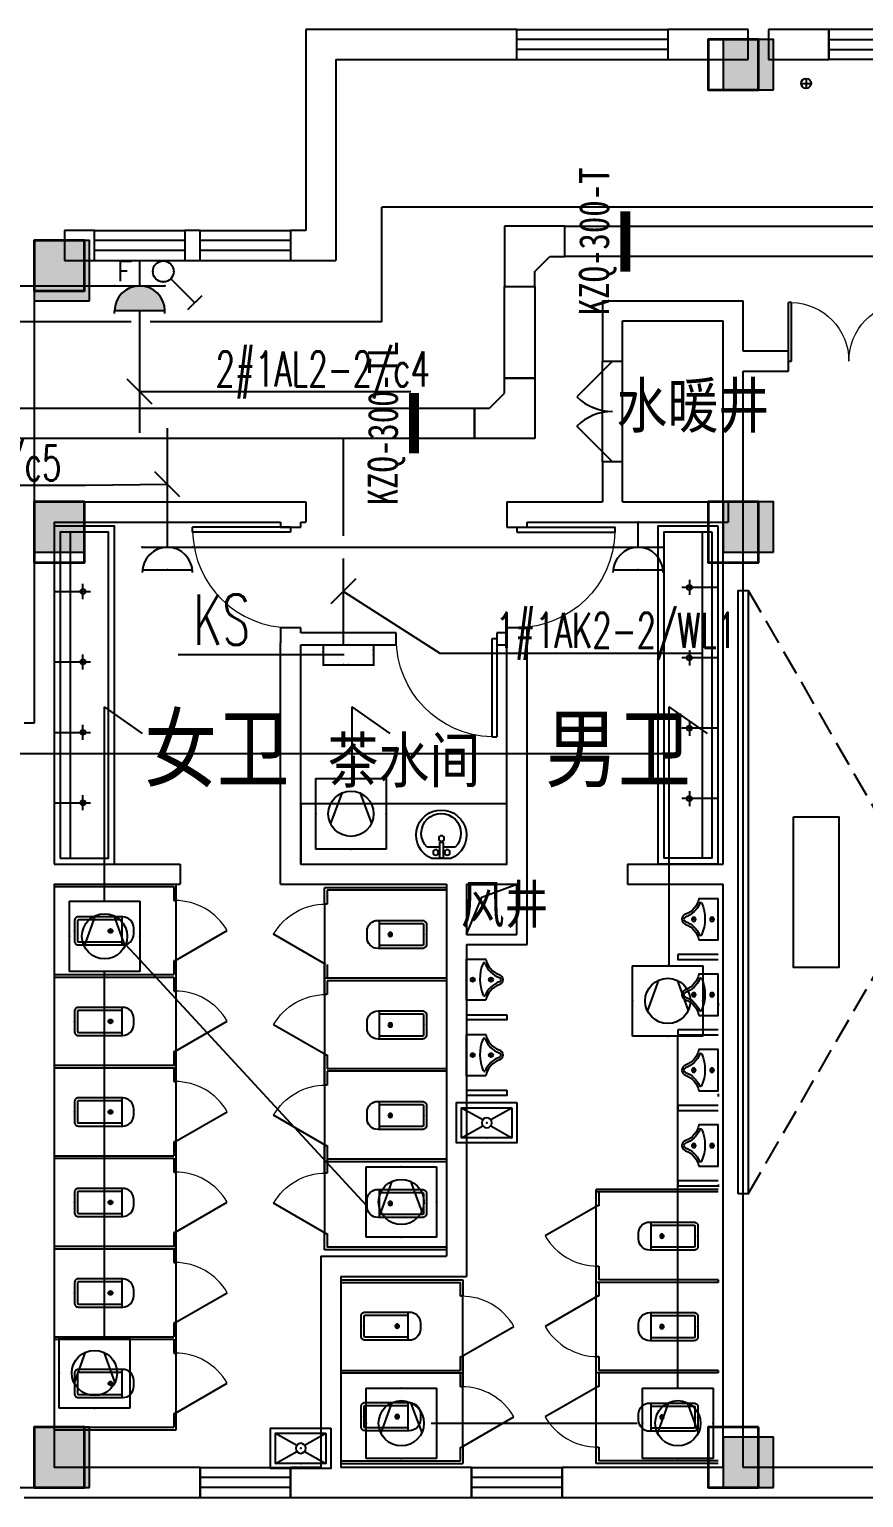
# Model space of a CAD drawing. Extents: x 0 to 302064749, y -59725395 to 1524223.
# Drawn here: x 2113561 to 2121855, y 1363830 to 1378430 of the extents above; entities that cross this region are included whole.
import ezdxf
from ezdxf.enums import TextEntityAlignment as Align

# ---------------------------------------------------------------- set-up
doc = ezdxf.new("R2010")
doc.units = 0
doc.header["$LTSCALE"] = 1000
doc.linetypes.add('DASH', pattern=[0.35, 0.25, -0.1])
for name, color, linetype in [('0-底图', 7, 'Continuous'), ('CABLETRAY', 4, 'Continuous'), ('COLU', 7, 'Continuous'), ('COLU_HATCH', 251, 'Continuous'), ('DIM-照明', 3, 'Continuous'), ('DIM-箱柜', 7, 'Continuous'), ('DIM_ELEV', 3, 'Continuous'), ('DOOR_FIRE', 4, 'Continuous'), ('EQUIP-动力', 3, 'Continuous'), ('EQUIP-插座', 3, 'Continuous'), ('EQUIP-照明', 3, 'Continuous'), ('EQUIP-箱柜', 3, 'Continuous'), ('PUB_TEXT', 7, 'Continuous'), ('TEXT', 7, 'Continuous'), ('WALL', 2, 'Continuous'), ('WINDOW', 4, 'Continuous'), ('WIRE-照明', 6, 'Continuous'), ('厨卫', 252, 'Continuous'), ('家具', 8, 'Continuous'), ('抗震支吊架', 2, 'Continuous'), ('排水', 153, 'Continuous'), ('构造做法', 140, 'Continuous'), ('看线', 30, 'Continuous')]:
    doc.layers.add(name, color=color, linetype=linetype)
doc.layers.add('砼柱', color=2, linetype='Continuous', lineweight=35)
doc.styles.add('_TEL_DIM', font='simplex.shx', dxfattribs={"width": 0.8, "height": 3.5, "bigfont": 'gbcbig.shx'})
doc.styles.add('kzcad', font='', dxfattribs={"width": 0.8})
doc.styles.get("Standard").update_dxf_attribs({"font": 'geniso.shx', "bigfont": 'hztxt.shx'})
doc.styles.get('kzcad').set_extended_font_data('SimSun')

# ---------------------------------------------------------------- blocks, each defined once
blk = doc.blocks.new('$equip$00002741')
for p, q in [((-0.7, -0.7), (-0.7, 0.7)), ((-0.7, 0.7), (0.7, 0.7)), ((0.7, 0.7), (0.7, -0.7)), ((-0.184, 0.411), (-0.406, -0.194)), ((0.184, 0.411), (0.406, -0.194)), ((0.7, -0.7), (-0.7, -0.7))]:
    blk.add_line(p, q)
at = {"const_width": 0.02}
blk.add_lwpolyline([(-0.7, 0.7), (-0.7, -0.7), (0.7, -0.7), (0.7, 0.7), (-0.7, 0.7), (-0.7, -0.7)], dxfattribs=at)
blk.add_circle((0, 0), 0.45)
for p in [(0, 0.7), (-0.7, 0), (0.7, 0), (0, -0.7)]:
    blk.add_point(p)
at = {"color": 7, "style": '_TEL_DIM', "flags": 1}
for tag in ['A', 'REMARK']:
    blk.add_attdef(tag, text='', height=0.00002, dxfattribs=at).set_placement((0, 0), align=Align.MIDDLE_CENTER)
blk = doc.blocks.new('fdsefg')
at = {"layer": 'EQUIP-箱柜', "const_width": 20}
blk.add_lwpolyline([(21301, 11505), (21801, 11505), (21801, 11305), (21301, 11305)], close=True, dxfattribs=at)
at = {"layer": 'EQUIP-箱柜'}
for p in [(21601, 11505), (21301, 11355), (21801, 11372)]:
    blk.add_point(p, dxfattribs=at)
blk = doc.blocks.new('$equip_U$00000181(WIN7-PC-dian)')
for p in [(0, 0.4), (-0.5, 0.2), (0, 0), (0.5, 0.2)]:
    blk.add_point(p)
at = {"xscale": 0.002, "yscale": 0.002, "zscale": 0.002}
blk.add_blockref('fdsefg', (-43.101, -22.61), dxfattribs=at)
at = {"color": 7, "style": '_TEL_DIM', "flags": 1}
for tag in ['A', 'REMARK']:
    blk.add_attdef(tag, text='', height=0.00002, dxfattribs=at).set_placement((0, 0), align=Align.MIDDLE_CENTER)
at = {"color": 7, "style": '_TEL_DIM'}
blk.add_attdef('$TEXT$', text='', height=0.00002, dxfattribs=at).set_placement((0.1, 0), align=Align.MIDDLE_CENTER)
blk = doc.blocks.new('$equip$00001764')
for p, q in [((-0.5, 1.05), (-0.5, 1)), ((-0.5, 1), (0.5, 1)), ((0.5, 1.05), (0.5, 1)), ((0.5, 0.5), (-0.5, 0.5)), ((0, 0.5), (0, 0))]:
    blk.add_line(p, q)
blk.add_arc((0, 1), 0.5, 180, 0)
for p in [(-0.5, 0.5), (0.5, 0.5), (0, 0)]:
    blk.add_point(p)
for points in [[(0.433, 0.75), (-0.433, 0.75), (0.5, 1), (-0.5, 1)], [(0.25, 0.567), (-0.25, 0.567), (0.433, 0.75), (-0.433, 0.75)], [(0, 0.5), (0, 0.5), (0.25, 0.567), (-0.25, 0.567)]]:
    blk.add_solid(points)
at = {"color": 7, "style": '_TEL_DIM'}
blk.add_attdef('$TEXT$', text='', height=0.4, dxfattribs=at).set_placement((0.303, 0.211), align=Align.MIDDLE_CENTER)
at = {"color": 7, "style": '_TEL_DIM', "flags": 1}
blk.add_attdef('A', text='', height=0.00002, dxfattribs=at).set_placement((0, 0), align=Align.MIDDLE_CENTER)
blk = doc.blocks.new('$equip$00002327')
for p, q in [((0.484, 0.975), (0.766, 0.692)), ((0.147, 0.356), (0.625, 0.833))]:
    blk.add_line(p, q)
blk.add_circle((0, 0.208), 0.208)
for p in [(0, 0.417), (-0.208, 0.208), (0, 0), (0.208, 0.208)]:
    blk.add_point(p)
at = {"color": 7, "flags": 1}
blk.add_attdef('A', text='', height=0.00002, dxfattribs=at).set_placement((0, 0), align=Align.MIDDLE_CENTER)
blk = doc.blocks.new('$equip$00001238')
for p, q in [((0.497, 0.95), (-0.497, 0.95)), ((0.5, 0.5), (-0.5, 0.5)), ((0, 0.5), (0, 0))]:
    blk.add_line(p, q)
blk.add_arc((0, 1), 0.5, 180, 0)
for p in [(0, 0.95), (-0.5, 0.5), (0.5, 0.5), (0, 0)]:
    blk.add_point(p)
at = {"flags": 9}
blk.add_attdef('A', (0, 0), '', height=0.00002, dxfattribs=at)
blk = doc.blocks.new('jj')
at = {"layer": '家具', "linetype": 'DASH'}
for points in [[(710804, 819533), (715712, 828033)], [(710804, 825533), (715896, 816713)]]:
    blk.add_lwpolyline(points, dxfattribs=at)
at = {"layer": '家具'}
for points in [[(715304, 827113), (715304, 826513), (715704, 826513), (715704, 827113)], [(716304, 827113), (716304, 826513), (716704, 826513), (716704, 827113)], [(717304, 827113), (717304, 826513), (717704, 826513), (717704, 827113)], [(718304, 827113), (718304, 826513), (718704, 826513), (718704, 827113)], [(719304, 827113), (719304, 826513), (719704, 826513), (719704, 827113)], [(720204, 827113), (720204, 826513), (720604, 826513), (720604, 827113)], [(721104, 827113), (721104, 826513), (721504, 826513), (721504, 827113)], [(722004, 827113), (722004, 826513), (722404, 826513), (722404, 827113)], [(722904, 827113), (722904, 826513), (723304, 826513), (723304, 827113)], [(723804, 827113), (723804, 826513), (724204, 826513), (724204, 827113)], [(715704, 826988), (715704, 826638), (716054, 826638), (716054, 826988)], [(716704, 826988), (716704, 826638), (717054, 826638), (717054, 826988)], [(717704, 826988), (717704, 826638), (718054, 826638), (718054, 826988)], [(718704, 826988), (718704, 826638), (719054, 826638), (719054, 826988)], [(719704, 826988), (719704, 826638), (720054, 826638), (720054, 826988)], [(720604, 826988), (720604, 826638), (720954, 826638), (720954, 826988)], [(721504, 826988), (721504, 826638), (721854, 826638), (721854, 826988)], [(722404, 826988), (722404, 826638), (722754, 826638), (722754, 826988)], [(723304, 826988), (723304, 826638), (723654, 826638), (723654, 826988)], [(724204, 826988), (724204, 826638), (724554, 826638), (724554, 826988)], [(715304, 826513), (715304, 825913), (715704, 825913), (715704, 826513)], [(716304, 826513), (716304, 825913), (716704, 825913), (716704, 826513)], [(717304, 826513), (717304, 825913), (717704, 825913), (717704, 826513)], [(718304, 826513), (718304, 825913), (718704, 825913), (718704, 826513)], [(719304, 826513), (719304, 825913), (719704, 825913), (719704, 826513)], [(720204, 826513), (720204, 825913), (720604, 825913), (720604, 826513)], [(721104, 826513), (721104, 825913), (721504, 825913), (721504, 826513)], [(722004, 826513), (722004, 825913), (722404, 825913), (722404, 826513)], [(722904, 826513), (722904, 825913), (723304, 825913), (723304, 826513)], [(723804, 826513), (723804, 825913), (724204, 825913), (724204, 826513)], [(715704, 826388), (715704, 826038), (716054, 826038), (716054, 826388)], [(716704, 826388), (716704, 826038), (717054, 826038), (717054, 826388)], [(717704, 826388), (717704, 826038), (718054, 826038), (718054, 826388)], [(718704, 826388), (718704, 826038), (719054, 826038), (719054, 826388)], [(719704, 826388), (719704, 826038), (720054, 826038), (720054, 826388)], [(720604, 826388), (720604, 826038), (720954, 826038), (720954, 826388)], [(721504, 826388), (721504, 826038), (721854, 826038), (721854, 826388)], [(722404, 826388), (722404, 826038), (722754, 826038), (722754, 826388)], [(723304, 826388), (723304, 826038), (723654, 826038), (723654, 826388)], [(724204, 826388), (724204, 826038), (724554, 826038), (724554, 826388)], [(710704, 819533), (710704, 825533), (710804, 825533), (710804, 819533)], [(714304, 825113), (714304, 824513), (714704, 824513), (714704, 825113)], [(715304, 825113), (715304, 824513), (715704, 824513), (715704, 825113)], [(716304, 825113), (716304, 824513), (716704, 824513), (716704, 825113)], [(717304, 825113), (717304, 824513), (717704, 824513), (717704, 825113)], [(718304, 825113), (718304, 824513), (718704, 824513), (718704, 825113)], [(719304, 825113), (719304, 824513), (719704, 824513), (719704, 825113)], [(720204, 825113), (720204, 824513), (720604, 824513), (720604, 825113)], [(721104, 825113), (721104, 824513), (721504, 824513), (721504, 825113)], [(722004, 825113), (722004, 824513), (722404, 824513), (722404, 825113)], [(722904, 825113), (722904, 824513), (723304, 824513), (723304, 825113)], [(723804, 825113), (723804, 824513), (724204, 824513), (724204, 825113)], [(714704, 824988), (714704, 824638), (715054, 824638), (715054, 824988)], [(715704, 824988), (715704, 824638), (716054, 824638), (716054, 824988)], [(716704, 824988), (716704, 824638), (717054, 824638), (717054, 824988)], [(717704, 824988), (717704, 824638), (718054, 824638), (718054, 824988)], [(718704, 824988), (718704, 824638), (719054, 824638), (719054, 824988)], [(719704, 824988), (719704, 824638), (720054, 824638), (720054, 824988)], [(720604, 824988), (720604, 824638), (720954, 824638), (720954, 824988)], [(721504, 824988), (721504, 824638), (721854, 824638), (721854, 824988)], [(722404, 824988), (722404, 824638), (722754, 824638), (722754, 824988)], [(723304, 824988), (723304, 824638), (723654, 824638), (723654, 824988)], [(724204, 824988), (724204, 824638), (724554, 824638), (724554, 824988)], [(714304, 824513), (714304, 823913), (714704, 823913), (714704, 824513)], [(715304, 824513), (715304, 823913), (715704, 823913), (715704, 824513)], [(716304, 824513), (716304, 823913), (716704, 823913), (716704, 824513)], [(717304, 824513), (717304, 823913), (717704, 823913), (717704, 824513)], [(718304, 824513), (718304, 823913), (718704, 823913), (718704, 824513)], [(719304, 824513), (719304, 823913), (719704, 823913), (719704, 824513)], [(720204, 824513), (720204, 823913), (720604, 823913), (720604, 824513)], [(721104, 824513), (721104, 823913), (721504, 823913), (721504, 824513)], [(722004, 824513), (722004, 823913), (722404, 823913), (722404, 824513)], [(722904, 824513), (722904, 823913), (723304, 823913), (723304, 824513)], [(723804, 824513), (723804, 823913), (724204, 823913), (724204, 824513)], [(714704, 824388), (714704, 824038), (715054, 824038), (715054, 824388)], [(715704, 824388), (715704, 824038), (716054, 824038), (716054, 824388)], [(716704, 824388), (716704, 824038), (717054, 824038), (717054, 824388)], [(717704, 824388), (717704, 824038), (718054, 824038), (718054, 824388)], [(718704, 824388), (718704, 824038), (719054, 824038), (719054, 824388)], [(719704, 824388), (719704, 824038), (720054, 824038), (720054, 824388)], [(720604, 824388), (720604, 824038), (720954, 824038), (720954, 824388)], [(721504, 824388), (721504, 824038), (721854, 824038), (721854, 824388)], [(722404, 824388), (722404, 824038), (722754, 824038), (722754, 824388)], [(723304, 824388), (723304, 824038), (723654, 824038), (723654, 824388)], [(724204, 824388), (724204, 824038), (724554, 824038), (724554, 824388)], [(711254, 823283), (711704, 823283), (711704, 821783), (711254, 821783)], [(714304, 822513), (714304, 823113), (714704, 823113), (714704, 822513)], [(715304, 822513), (715304, 823113), (715704, 823113), (715704, 822513)], [(716304, 822513), (716304, 823113), (716704, 823113), (716704, 822513)], [(717304, 822513), (717304, 823113), (717704, 823113), (717704, 822513)], [(718304, 822513), (718304, 823113), (718704, 823113), (718704, 822513)], [(719304, 822513), (719304, 823113), (719704, 823113), (719704, 822513)], [(720204, 822513), (720204, 823113), (720604, 823113), (720604, 822513)], [(721104, 822513), (721104, 823113), (721504, 823113), (721504, 822513)], [(722004, 822513), (722004, 823113), (722404, 823113), (722404, 822513)], [(722904, 822513), (722904, 823113), (723304, 823113), (723304, 822513)], [(723804, 822513), (723804, 823113), (724204, 823113), (724204, 822513)], [(724704, 822513), (724704, 823113), (725104, 823113), (725104, 822513)], [(714704, 822638), (714704, 822988), (715054, 822988), (715054, 822638)], [(715704, 822638), (715704, 822988), (716054, 822988), (716054, 822638)], [(716704, 822638), (716704, 822988), (717054, 822988), (717054, 822638)], [(717704, 822638), (717704, 822988), (718054, 822988), (718054, 822638)], [(718704, 822638), (718704, 822988), (719054, 822988), (719054, 822638)], [(719704, 822638), (719704, 822988), (720054, 822988), (720054, 822638)], [(720604, 822638), (720604, 822988), (720954, 822988), (720954, 822638)], [(721504, 822638), (721504, 822988), (721854, 822988), (721854, 822638)], [(722404, 822638), (722404, 822988), (722754, 822988), (722754, 822638)], [(723304, 822638), (723304, 822988), (723654, 822988), (723654, 822638)], [(724204, 822638), (724204, 822988), (724554, 822988), (724554, 822638)], [(725104, 822638), (725104, 822988), (725454, 822988), (725454, 822638)], [(714304, 821913), (714304, 822513), (714704, 822513), (714704, 821913)], [(715304, 821913), (715304, 822513), (715704, 822513), (715704, 821913)], [(716304, 821913), (716304, 822513), (716704, 822513), (716704, 821913)], [(717304, 821913), (717304, 822513), (717704, 822513), (717704, 821913)], [(718304, 821913), (718304, 822513), (718704, 822513), (718704, 821913)], [(719304, 821913), (719304, 822513), (719704, 822513), (719704, 821913)], [(720204, 821913), (720204, 822513), (720604, 822513), (720604, 821913)], [(721104, 821913), (721104, 822513), (721504, 822513), (721504, 821913)], [(722004, 821913), (722004, 822513), (722404, 822513), (722404, 821913)], [(722904, 821913), (722904, 822513), (723304, 822513), (723304, 821913)], [(723804, 821913), (723804, 822513), (724204, 822513), (724204, 821913)], [(724704, 821913), (724704, 822513), (725104, 822513), (725104, 821913)], [(714704, 822038), (714704, 822388), (715054, 822388), (715054, 822038)], [(715704, 822038), (715704, 822388), (716054, 822388), (716054, 822038)], [(716704, 822038), (716704, 822388), (717054, 822388), (717054, 822038)], [(717704, 822038), (717704, 822388), (718054, 822388), (718054, 822038)], [(718704, 822038), (718704, 822388), (719054, 822388), (719054, 822038)], [(719704, 822038), (719704, 822388), (720054, 822388), (720054, 822038)], [(720604, 822038), (720604, 822388), (720954, 822388), (720954, 822038)], [(721504, 822038), (721504, 822388), (721854, 822388), (721854, 822038)], [(722404, 822038), (722404, 822388), (722754, 822388), (722754, 822038)], [(723304, 822038), (723304, 822388), (723654, 822388), (723654, 822038)], [(724204, 822038), (724204, 822388), (724554, 822388), (724554, 822038)], [(725104, 822038), (725104, 822388), (725454, 822388), (725454, 822038)], [(714304, 820513), (714304, 821113), (714704, 821113), (714704, 820513)], [(715304, 820513), (715304, 821113), (715704, 821113), (715704, 820513)], [(716304, 820513), (716304, 821113), (716704, 821113), (716704, 820513)], [(717304, 820513), (717304, 821113), (717704, 821113), (717704, 820513)], [(718304, 820513), (718304, 821113), (718704, 821113), (718704, 820513)], [(719304, 820513), (719304, 821113), (719704, 821113), (719704, 820513)], [(720204, 820513), (720204, 821113), (720604, 821113), (720604, 820513)], [(721104, 820513), (721104, 821113), (721504, 821113), (721504, 820513)], [(722004, 820513), (722004, 821113), (722404, 821113), (722404, 820513)], [(722904, 820513), (722904, 821113), (723304, 821113), (723304, 820513)], [(723804, 820513), (723804, 821113), (724204, 821113), (724204, 820513)], [(724704, 820513), (724704, 821113), (725104, 821113), (725104, 820513)], [(714704, 820638), (714704, 820988), (715054, 820988), (715054, 820638)], [(715704, 820638), (715704, 820988), (716054, 820988), (716054, 820638)], [(716704, 820638), (716704, 820988), (717054, 820988), (717054, 820638)], [(717704, 820638), (717704, 820988), (718054, 820988), (718054, 820638)], [(718704, 820638), (718704, 820988), (719054, 820988), (719054, 820638)], [(719704, 820638), (719704, 820988), (720054, 820988), (720054, 820638)], [(720604, 820638), (720604, 820988), (720954, 820988), (720954, 820638)], [(721504, 820638), (721504, 820988), (721854, 820988), (721854, 820638)], [(722404, 820638), (722404, 820988), (722754, 820988), (722754, 820638)], [(723304, 820638), (723304, 820988), (723654, 820988), (723654, 820638)], [(724204, 820638), (724204, 820988), (724554, 820988), (724554, 820638)], [(725104, 820638), (725104, 820988), (725454, 820988), (725454, 820638)], [(714304, 819913), (714304, 820513), (714704, 820513), (714704, 819913)], [(714704, 820038), (714704, 820388), (715054, 820388), (715054, 820038)], [(715304, 819913), (715304, 820513), (715704, 820513), (715704, 819913)], [(715704, 820038), (715704, 820388), (716054, 820388), (716054, 820038)], [(716304, 819913), (716304, 820513), (716704, 820513), (716704, 819913)], [(716704, 820038), (716704, 820388), (717054, 820388), (717054, 820038)], [(717304, 819913), (717304, 820513), (717704, 820513), (717704, 819913)], [(717704, 820038), (717704, 820388), (718054, 820388), (718054, 820038)], [(718304, 819913), (718304, 820513), (718704, 820513), (718704, 819913)], [(718704, 820038), (718704, 820388), (719054, 820388), (719054, 820038)], [(719304, 819913), (719304, 820513), (719704, 820513), (719704, 819913)], [(719704, 820038), (719704, 820388), (720054, 820388), (720054, 820038)], [(720204, 819913), (720204, 820513), (720604, 820513), (720604, 819913)], [(720604, 820038), (720604, 820388), (720954, 820388), (720954, 820038)], [(721104, 819913), (721104, 820513), (721504, 820513), (721504, 819913)], [(721504, 820038), (721504, 820388), (721854, 820388), (721854, 820038)], [(722004, 819913), (722004, 820513), (722404, 820513), (722404, 819913)], [(722404, 820038), (722404, 820388), (722754, 820388), (722754, 820038)], [(722904, 819913), (722904, 820513), (723304, 820513), (723304, 819913)], [(723304, 820038), (723304, 820388), (723654, 820388), (723654, 820038)], [(723804, 819913), (723804, 820513), (724204, 820513), (724204, 819913)], [(724204, 820038), (724204, 820388), (724554, 820388), (724554, 820038)], [(724704, 819913), (724704, 820513), (725104, 820513), (725104, 819913)], [(725104, 820038), (725104, 820388), (725454, 820388), (725454, 820038)], [(715304, 818513), (715304, 819113), (715704, 819113), (715704, 818513)], [(716304, 818513), (716304, 819113), (716704, 819113), (716704, 818513)], [(717304, 818513), (717304, 819113), (717704, 819113), (717704, 818513)], [(718304, 818513), (718304, 819113), (718704, 819113), (718704, 818513)], [(719304, 818513), (719304, 819113), (719704, 819113), (719704, 818513)], [(720204, 818513), (720204, 819113), (720604, 819113), (720604, 818513)], [(721104, 818513), (721104, 819113), (721504, 819113), (721504, 818513)], [(722004, 818513), (722004, 819113), (722404, 819113), (722404, 818513)], [(722904, 818513), (722904, 819113), (723304, 819113), (723304, 818513)], [(723804, 818513), (723804, 819113), (724204, 819113), (724204, 818513)], [(724704, 818513), (724704, 819113), (725104, 819113), (725104, 818513)], [(715704, 818638), (715704, 818988), (716054, 818988), (716054, 818638)], [(716704, 818638), (716704, 818988), (717054, 818988), (717054, 818638)], [(717704, 818638), (717704, 818988), (718054, 818988), (718054, 818638)], [(718704, 818638), (718704, 818988), (719054, 818988), (719054, 818638)], [(719704, 818638), (719704, 818988), (720054, 818988), (720054, 818638)], [(720604, 818638), (720604, 818988), (720954, 818988), (720954, 818638)], [(721504, 818638), (721504, 818988), (721854, 818988), (721854, 818638)], [(722404, 818638), (722404, 818988), (722754, 818988), (722754, 818638)], [(723304, 818638), (723304, 818988), (723654, 818988), (723654, 818638)], [(724204, 818638), (724204, 818988), (724554, 818988), (724554, 818638)], [(725104, 818638), (725104, 818988), (725454, 818988), (725454, 818638)], [(715304, 817913), (715304, 818513), (715704, 818513), (715704, 817913)], [(716304, 817913), (716304, 818513), (716704, 818513), (716704, 817913)], [(717304, 817913), (717304, 818513), (717704, 818513), (717704, 817913)], [(718304, 817913), (718304, 818513), (718704, 818513), (718704, 817913)], [(719304, 817913), (719304, 818513), (719704, 818513), (719704, 817913)], [(720204, 817913), (720204, 818513), (720604, 818513), (720604, 817913)], [(721104, 817913), (721104, 818513), (721504, 818513), (721504, 817913)], [(722004, 817913), (722004, 818513), (722404, 818513), (722404, 817913)], [(722904, 817913), (722904, 818513), (723304, 818513), (723304, 817913)], [(723804, 817913), (723804, 818513), (724204, 818513), (724204, 817913)], [(724704, 817913), (724704, 818513), (725104, 818513), (725104, 817913)], [(715704, 818038), (715704, 818388), (716054, 818388), (716054, 818038)], [(716704, 818038), (716704, 818388), (717054, 818388), (717054, 818038)], [(717704, 818038), (717704, 818388), (718054, 818388), (718054, 818038)], [(718704, 818038), (718704, 818388), (719054, 818388), (719054, 818038)], [(719704, 818038), (719704, 818388), (720054, 818388), (720054, 818038)], [(720604, 818038), (720604, 818388), (720954, 818388), (720954, 818038)], [(721504, 818038), (721504, 818388), (721854, 818388), (721854, 818038)], [(722404, 818038), (722404, 818388), (722754, 818388), (722754, 818038)], [(723304, 818038), (723304, 818388), (723654, 818388), (723654, 818038)], [(724204, 818038), (724204, 818388), (724554, 818388), (724554, 818038)], [(725104, 818038), (725104, 818388), (725454, 818388), (725454, 818038)]]:
    blk.add_lwpolyline(points, close=True, dxfattribs=at)
blk = doc.blocks.new('$lvtry$00000202')
at = {"color": 0}
for p, q in [((-110, -40, 0), (-110, -470, 0)), ((100, -30, 0), (-100, -30, 0)), ((110, -470, 0), (110, -40, 0)), ((140, -470, 0), (-140, -470, 0))]:
    blk.add_line(p, q, dxfattribs=at)
at = {"color": 0, "elevation": 0}
blk.add_lwpolyline([(140, -40, 0.414214), (100, 0), (-100, 0, 0.414214), (-140, -40), (-140, -480, 0.414214), (-30, -590), (30, -590, 0.414214), (140, -480)], format="xyb", close=True, dxfattribs=at)
at = {"color": 0}
blk.add_circle((0, -359, 0), 20, dxfattribs=at)
for centre, start, end in [((-100, -40, 0), 90, 180), ((100, -40, 0), 0, 90)]:
    blk.add_arc(centre, 10, start, end, dxfattribs=at)
for p in [(0, 0, 0), (0, -359, 0)]:
    blk.add_point(p, dxfattribs=at)
blk = doc.blocks.new('$TCHSYS$APDOOR2D')
blk.add_line((0.5, 0), (0, 0.866))
at = {"lineweight": 13}
blk.add_arc((0.5, 0), 1, 120, 180, dxfattribs=at)
blk = doc.blocks.new('jjj')
at = {"layer": '家具'}
for p, q in [((710644, 826153), (710644, 822913)), ((710804, 825603), (710444, 825603)), ((710804, 824903), (710444, 824903)), ((710804, 824203), (710444, 824203)), ((710804, 823503), (710444, 823503))]:
    blk.add_line(p, q, dxfattribs=at)
for points in [[(710804, 826213), (710204, 826213), (710204, 822853), (710804, 822853), (710804, 826213)], [(710519, 825678), (710519, 825528)], [(710519, 824978), (710519, 824828)], [(710519, 824278), (710519, 824128)], [(710519, 823578), (710519, 823428)]]:
    blk.add_lwpolyline(points, dxfattribs=at)
blk.add_lwpolyline([(710744, 826153), (710264, 826153), (710264, 822913), (710744, 822913)], close=True, dxfattribs=at)
for centre in [(710519, 825603), (710519, 824903), (710519, 824203), (710519, 823503)]:
    blk.add_circle(centre, 25, dxfattribs=at)
blk = doc.blocks.new('$lvtry$00000191')
at = {"color": 0}
for p, q in [((-250, -100, 0), (-39, -219, 0)), ((39, -219, 0), (250, -100, 0)), ((-250, -400, 0), (-39, -281, 0)), ((39, -281, 0), (250, -400, 0))]:
    blk.add_line(p, q, dxfattribs=at)
at = {"color": 0, "elevation": 0}
for points in [[(300, -450), (300, -50), (-300, -50), (-300, -450)], [(250, -400), (250, -100), (-250, -100), (-250, -400)]]:
    blk.add_lwpolyline(points, close=True, dxfattribs=at)
at = {"color": 0}
blk.add_circle((0, -250, 0), 50, dxfattribs=at)
for p in [(0, -100, 0), (0, -250, 0)]:
    blk.add_point(p, dxfattribs=at)
blk = doc.blocks.new('$lvtry$00000222')
at = {"layer": '厨卫', "elevation": 0}
blk.add_lwpolyline([(-205, -191), (-205, 0), (205, 0), (205, -191, 0.268068), (51, -323, -0.317765), (0, -360, -0.317765), (-51, -323, 0.268068)], format="xyb", close=True, dxfattribs=at)
at = {"layer": '厨卫'}
for centre in [(0, -60, 0), (0, -242, 0)]:
    blk.add_circle(centre, 20, dxfattribs=at)
for centre, radius, start, end in [((5, -526, 0), 395, 66.6675, 114.1084), ((-152, -175, 0), 10, 114.1084, 248.1394), ((-243, -401, 0), 233, 19.2639, 68.1394), ((243, -401, 0), 233, 110.4941, 160.7361), ((158, -173, 0), 10, 290.4941, 66.6675), ((0, -316, 0), 24, 199.2639, 269.4998), ((0, -316, 0), 24, 270.5002, 340.7361)]:
    blk.add_arc(centre, radius, start, end, dxfattribs=at)
for p in [(0, -60, 0), (0, -242, 0)]:
    blk.add_point(p, dxfattribs=at)
blk = doc.blocks.new('ng')
at = {"layer": '排水'}
for p, q in [((346041, 781408), (346041, 781308)), ((345991, 781358), (346091, 781358))]:
    blk.add_line(p, q, dxfattribs=at)
blk.add_circle((346041, 781358), 50, dxfattribs=at)
blk = doc.blocks.new('222222')
at = {"layer": 'COLU_HATCH'}
h = blk.add_hatch(color=256, dxfattribs=at)
h.dxf.hatch_style = 1
h.paths.add_polyline_path([(1304442, 1116091), (1304442, 1116591), (1303942, 1116591), (1303942, 1116091)])
h = blk.add_hatch(color=256, dxfattribs=at)
h.dxf.hatch_style = 1
h.paths.add_polyline_path([(1297642, 1113991), (1297642, 1114591), (1297092, 1114591), (1297092, 1113991)])
h = blk.add_hatch(color=256, dxfattribs=at)
h.dxf.hatch_style = 1
h.paths.add_polyline_path([(1297592, 1111491), (1297592, 1111991), (1297092, 1111991), (1297092, 1111491)])
h = blk.add_hatch(color=256, dxfattribs=at)
h.dxf.hatch_style = 1
h.paths.add_polyline_path([(1304442, 1111491), (1304442, 1111991), (1303942, 1111991), (1303942, 1111491)])
h = blk.add_hatch(color=256, dxfattribs=at)
h.dxf.hatch_style = 1
h.paths.add_polyline_path([(1297642, 1102191), (1297642, 1102791), (1297092, 1102791), (1297092, 1102191)])
h = blk.add_hatch(color=256, dxfattribs=at)
h.dxf.hatch_style = 1
h.paths.add_polyline_path([(1304442, 1102191), (1304442, 1102691), (1303942, 1102691), (1303942, 1102191)])
at = {"layer": 'COLU'}
for points in [[(1304442, 1116091), (1304442, 1116591), (1303942, 1116591), (1303942, 1116091)], [(1297642, 1113991), (1297642, 1114591), (1297092, 1114591), (1297092, 1113991)], [(1297592, 1111491), (1297592, 1111991), (1297092, 1111991), (1297092, 1111491)], [(1304442, 1111491), (1304442, 1111991), (1303942, 1111991), (1303942, 1111491)], [(1297642, 1102191), (1297642, 1102791), (1297092, 1102791), (1297092, 1102191)], [(1304442, 1102191), (1304442, 1102691), (1303942, 1102691), (1303942, 1102191)]]:
    blk.add_lwpolyline(points, close=True, dxfattribs=at)
blk = doc.blocks.new('sad')
at = {"layer": '砼柱', "lineweight": 35}
for points in [[(2882408, 593356), (2881908, 593356), (2881908, 592856), (2882408, 592856)], [(2875708, 591356), (2875208, 591356), (2875208, 590856), (2875708, 590856)], [(2875708, 588756), (2875208, 588756), (2875208, 588156), (2875708, 588156)], [(2882408, 588756), (2881908, 588756), (2881908, 588156), (2882408, 588156)], [(2875708, 579556), (2875208, 579556), (2875208, 578956), (2875708, 578956)], [(2882408, 579556), (2881908, 579556), (2881908, 578956), (2882408, 578956)]]:
    blk.add_lwpolyline(points, close=True, dxfattribs=at)
blk = doc.blocks.new('A$C70683537')
at = {"layer": 'TEXT'}
blk.add_blockref('sad', (-2821208, -503056), dxfattribs=at)
blk = doc.blocks.new('$WINLIB2D$00000001')
at = {"color": 0}
for points in [[(-0.5, 0.5), (-0.5, -0.5)], [(-0.5, 0.5), (0.5, 0.5)], [(0.5, -0.5), (0.5, 0.5)], [(0.5, 0.1667), (-0.5, 0.1667)], [(0.5, -0.1667), (-0.5, -0.1667)], [(-0.5, -0.5), (0.5, -0.5)]]:
    blk.add_lwpolyline(points, dxfattribs=at)
blk = doc.blocks.new('$DorLib2D$00000116')
at = {"color": 0}
for p, q in [((-0.5, 0), (-0.146, 0.354)), ((0.5, 0), (0.146, 0.354))]:
    blk.add_line(p, q, dxfattribs=at)
for centre, start, end in [((-0.5, 0), 0, 45), ((0.5, 0), 135, 180)]:
    blk.add_arc(centre, 0.5, start, end, dxfattribs=at)
blk = doc.blocks.new('$DorLib2D$00000001')
for p, q in [((0.45, 0.975), (0.5, 0.975)), ((0.45, 0), (0.45, 0.975)), ((0.5, 0), (0.5, 0.975)), ((0.5, 0), (0.45, 0))]:
    blk.add_line(p, q)
at = {"lineweight": 13}
blk.add_arc((0.475, 0), 0.975, 91.4693, 180, dxfattribs=at)
blk = doc.blocks.new('$plan$00001628')
for p, q in [((-20, 0), (20, 0)), ((20, 0), (20, -150)), ((-23, -104), (-144, -104)), ((-20, -150), (-20, 0)), ((136, -104), (24, -104)), ((20, -150), (-20, -150))]:
    blk.add_line(p, q)
blk.add_lwpolyline([(-97, 9, 5.110404), (92, 9)], format="xyb", close=True)
for centre, radius in [((-57, -52), 26.7), ((57, -52), 26.7), ((0, -190), 27.8)]:
    blk.add_circle(centre, radius)
blk.add_arc((-4, -243), 197, 135.2527, 44.7473)
blk = doc.blocks.new('$DorLib2D$00000002')
for p, q in [((-0.5, 0), (-0.5, 0.4875)), ((-0.475, 0.4875), (-0.5, 0.4875)), ((-0.475, 0), (-0.475, 0.4875)), ((0.475, 0), (0.475, 0.4875)), ((0.475, 0.4875), (0.5, 0.4875)), ((0.5, 0), (0.5, 0.4875)), ((-0.5, 0), (-0.475, 0)), ((0.5, 0), (0.475, 0))]:
    blk.add_line(p, q)
at = {"lineweight": 13}
for centre, start, end in [((-0.4875, 0), 0, 88.53072), ((0.4875, 0), 91.46928, 180)]:
    blk.add_arc(centre, 0.4875, start, end, dxfattribs=at)
blk = doc.blocks.new('jgfjh')
at = {"layer": 'DIM_ELEV'}
blk.add_lwpolyline([(1120511.3, -109493.4), (1120660.7, -109122.7), (1121011.3, -108993.4)], dxfattribs=at)
at = {"layer": 'DOOR_FIRE'}
for p, q in [((1121861.3, -104793.4), (1121861.3, -103793.4)), ((1122061.3, -104793.4), (1122061.3, -103793.4))]:
    blk.add_line(p, q, dxfattribs=at)
at = {"layer": 'WALL'}
for p, q in [((1121011.3, -100493.4), (1118911.3, -100493.4)), ((1118911.3, -100493.4), (1118911.3, -102493.4)), ((1121011.3, -100793.4), (1121011.3, -100493.4)), ((1123311.3, -100493.4), (1122511.3, -100493.4)), ((1122511.3, -100493.4), (1122511.3, -100793.4)), ((1123311.3, -100793.4), (1123311.3, -100493.4)), ((1124111.3, -100493.4), (1123511.3, -100493.4)), ((1123511.3, -100493.4), (1123511.3, -100793.4)), ((1124111.3, -100793.4), (1124111.3, -100493.4)), ((1119211.3, -100793.4), (1121011.3, -100793.4)), ((1119211.3, -100793.4), (1119211.3, -102793.4)), ((1122511.3, -100793.4), (1123311.3, -100793.4)), ((1123511.3, -100793.4), (1124111.3, -100793.4)), ((1116810.7, -102493.4), (1116511.3, -102493.4)), ((1116511.3, -102493.4), (1116511.3, -102793.4)), ((1116810.7, -102793.4), (1116810.7, -102493.4)), ((1117861.3, -102493.4), (1117710.7, -102493.4)), ((1117710.7, -102493.4), (1117710.7, -102793.4)), ((1117861.3, -102793.4), (1117861.3, -102493.4)), ((1118911.3, -102493.4), (1118761.3, -102493.4)), ((1118761.3, -102493.4), (1118761.3, -102793.4)), ((1116511.3, -102793.4), (1116810.7, -102793.4)), ((1117710.7, -102793.4), (1117861.3, -102793.4)), ((1118761.3, -102793.4), (1119211.3, -102793.4)), ((1121861.3, -103193.4), (1121861.3, -103793.4)), ((1121861.3, -103193.4), (1123261.3, -103193.4)), ((1123261.3, -103693.4), (1123261.3, -103193.4)), ((1122061.3, -103793.4), (1122061.3, -103393.4)), ((1122061.3, -103393.4), (1123061.3, -103393.4)), ((1123061.3, -103793.4), (1123061.3, -103393.4)), ((1121861.3, -103793.4), (1122061.3, -103793.4)), ((1123061.3, -108793.4), (1123061.3, -103793.4)), ((1123711.3, -103693.4), (1123261.3, -103693.4)), ((1123711.3, -103893.4), (1123711.3, -103693.4)), ((1123261.3, -103893.4), (1123711.3, -103893.4)), ((1123261.3, -108893.4), (1123261.3, -103893.4)), ((1122061.3, -104793.4), (1121861.3, -104793.4)), ((1121861.3, -104793.4), (1121861.3, -105193.4)), ((1122061.3, -105193.4), (1122061.3, -104793.4)), ((1116211.3, -105193.4), (1116211.3, -107393.4)), ((1116211.3, -105193.4), (1118761.3, -105193.4)), ((1118761.3, -105193.4), (1118911.3, -105193.4)), ((1118911.3, -105193.4), (1118911.3, -105393.4)), ((1120911.3, -105193.4), (1120911.3, -105443.4)), ((1120911.3, -105193.4), (1121861.3, -105193.4)), ((1122061.3, -105193.4), (1123111.3, -105193.4)), ((1123111.3, -105193.4), (1123111.3, -105393.4)), ((1116411.3, -105393.4), (1116411.3, -107393.4)), ((1116411.3, -105393.4), (1118661.3, -105393.4)), ((1118661.3, -105393.4), (1118661.3, -105443.4)), ((1118861.3, -105393.4), (1118911.3, -105393.4)), ((1118861.3, -105443.4), (1118861.3, -105393.4)), ((1121111.3, -105443.4), (1121111.3, -105393.4)), ((1121111.3, -105393.4), (1121961.3, -105393.4)), ((1121961.3, -105393.4), (1123111.3, -105393.4)), ((1118661.3, -105443.4), (1118861.3, -105443.4)), ((1120911.3, -105443.4), (1121111.3, -105443.4)), ((1118861.3, -106443.4), (1118661.3, -106443.4)), ((1118661.3, -106443.4), (1118661.3, -106593.4)), ((1118861.3, -106493.4), (1118861.3, -106443.4)), ((1119811.3, -106493.4), (1118861.3, -106493.4)), ((1119811.3, -106613.4), (1119811.3, -106493.4)), ((1120911.3, -106493.4), (1120811.3, -106493.4)), ((1120811.3, -106493.4), (1120811.3, -106613.4)), ((1121111.3, -106443.4), (1120911.3, -106443.4)), ((1120911.3, -106443.4), (1120911.3, -106493.4)), ((1121111.3, -106593.4), (1121111.3, -106443.4)), ((1118661.3, -108993.4), (1118661.3, -106593.4)), ((1118861.3, -106613.4), (1119811.3, -106613.4)), ((1118861.3, -108793.4), (1118861.3, -106613.4)), ((1120811.3, -106613.4), (1120911.3, -106613.4)), ((1120911.3, -108793.4), (1120911.3, -106613.4)), ((1121111.3, -108893.4), (1121111.3, -106593.4)), ((1116211.3, -107393.4), (1116111.3, -107393.4)), ((1116411.3, -107393.4), (1116411.3, -108793.4)), ((1116411.3, -108793.4), (1117661.3, -108793.4)), ((1117661.3, -108793.4), (1117661.3, -108993.4)), ((1118861.3, -108793.4), (1120411.3, -108793.4)), ((1120411.3, -108793.4), (1120911.3, -108793.4)), ((1121111.3, -109593.4), (1121111.3, -108893.4)), ((1122111.3, -108793.4), (1123061.3, -108793.4)), ((1122111.3, -108793.4), (1122111.3, -108993.4)), ((1123261.3, -114793.4), (1123261.3, -108893.4)), ((1116411.3, -108993.4), (1117661.3, -108993.4)), ((1116411.3, -108993.4), (1116411.3, -114793.4)), ((1118661.3, -108993.4), (1120311.3, -108993.4)), ((1120311.3, -108993.4), (1120311.3, -109493.4)), ((1120511.3, -108993.4), (1120511.3, -109493.4)), ((1120511.3, -108993.4), (1121011.3, -108993.4)), ((1121011.3, -109493.4), (1121011.3, -108993.4)), ((1122111.3, -108993.4), (1123061.3, -108993.4)), ((1123061.3, -114793.4), (1123061.3, -108993.4)), ((1120311.3, -109493.4), (1120311.3, -112693.4)), ((1120511.3, -109493.4), (1121011.3, -109493.4)), ((1120511.3, -109593.4), (1121111.3, -109593.4)), ((1120511.3, -109593.4), (1120511.3, -112893.4)), ((1119061.3, -112693.4), (1120311.3, -112693.4)), ((1119061.3, -112693.4), (1119061.3, -114793.4)), ((1119261.3, -112893.4), (1120511.3, -112893.4)), ((1119261.3, -112893.4), (1119261.3, -114793.4)), ((1117861.3, -114793.4), (1116411.3, -114793.4)), ((1117861.3, -115093.4), (1117861.3, -114793.4)), ((1119061.3, -114793.4), (1118761.3, -114793.4)), ((1118761.3, -114793.4), (1118761.3, -115093.4)), ((1120560.7, -114793.4), (1119261.3, -114793.4)), ((1120560.7, -115093.4), (1120560.7, -114793.4)), ((1123061.3, -114793.4), (1121460.7, -114793.4)), ((1121460.7, -114793.4), (1121460.7, -115093.4)), ((1125011.3, -114793.4), (1123261.3, -114793.4)), ((1116111.3, -115093.4), (1117861.3, -115093.4)), ((1118761.3, -115093.4), (1119161.3, -115093.4)), ((1119161.3, -115093.4), (1120560.7, -115093.4)), ((1121460.7, -115093.4), (1123161.3, -115093.4)), ((1123161.3, -115093.4), (1125011.3, -115093.4))]:
    blk.add_line(p, q, dxfattribs=at)
at = {"layer": '厨卫'}
for p, q in [((1116411.3, -108993.4), (1117623.8, -108993.4)), ((1116411.3, -108993.4), (1116411.3, -109018.4)), ((1116411.3, -109018.4), (1117598.8, -109018.4)), ((1117598.8, -109018.4), (1117598.8, -109155.9)), ((1117623.8, -109155.9), (1117623.8, -108993.4)), ((1119098.8, -109190.9), (1119098.8, -109028.4)), ((1120311.3, -109028.4), (1119098.8, -109028.4)), ((1119123.8, -109053.4), (1119123.8, -109190.9)), ((1120311.3, -109053.4), (1119123.8, -109053.4)), ((1117598.8, -109155.9), (1117623.8, -109155.9)), ((1117623.8, -114255.9), (1117623.8, -109155.9)), ((1119098.8, -109190.9), (1119098.8, -112465.9)), ((1119123.8, -109190.9), (1119098.8, -109190.9)), ((1117623.8, -109755.9), (1117598.8, -109755.9)), ((1117598.8, -109755.9), (1117598.8, -109893.4)), ((1117623.8, -109905.8), (1117623.8, -109755.9)), ((1119098.8, -109940.8), (1119098.8, -109790.9)), ((1119123.8, -109790.9), (1119123.8, -109928.4)), ((1123011.3, -109693.4), (1122611.3, -109693.4)), ((1116411.3, -109893.4), (1117598.8, -109893.4)), ((1116411.3, -109893.4), (1116411.3, -109918.4)), ((1116411.3, -109918.4), (1117598.8, -109918.4)), ((1117598.8, -109918.4), (1117598.8, -110055.9)), ((1117623.8, -110055.9), (1117623.8, -109905.9)), ((1119098.8, -110090.9), (1119098.8, -109928.4)), ((1120311.3, -109928.4), (1119098.8, -109928.4)), ((1120311.3, -109928.4), (1120311.3, -109953.4)), ((1117598.8, -110055.9), (1117623.8, -110055.9)), ((1119123.8, -109953.4), (1119123.8, -110090.9)), ((1120311.3, -109953.4), (1119123.8, -109953.4)), ((1119123.8, -110090.9), (1119098.8, -110090.9)), ((1120511.3, -110178.4), (1120511.3, -110203.4)), ((1123011.3, -110178.4), (1123011.3, -110203.4)), ((1120511.3, -110293.4), (1120911.3, -110293.4)), ((1123011.3, -110443.4), (1122611.3, -110443.4)), ((1117623.8, -110655.9), (1117598.8, -110655.9)), ((1117598.8, -110655.9), (1117598.8, -110793.4)), ((1117623.8, -110818.4), (1117623.8, -110655.9)), ((1116411.3, -110793.4), (1117598.8, -110793.4)), ((1116411.3, -110793.4), (1116411.3, -110818.4)), ((1116411.3, -110793.4), (1117623.8, -110793.4)), ((1116411.3, -110793.4), (1116411.3, -110818.4)), ((1117623.8, -110955.9), (1117623.8, -110793.4)), ((1119098.8, -110840.8), (1119098.8, -110690.9)), ((1119098.8, -110690.9), (1119123.8, -110690.9)), ((1119123.8, -110690.9), (1119123.8, -110828.4)), ((1116411.3, -110818.4), (1117623.8, -110818.4)), ((1116411.3, -110818.4), (1117598.8, -110818.4)), ((1117598.8, -110818.4), (1117598.8, -110955.9)), ((1117598.8, -110955.9), (1117623.8, -110955.9)), ((1119098.8, -110990.9), (1119098.8, -110840.9)), ((1120311.3, -110828.4), (1119123.8, -110828.4)), ((1120311.3, -110853.4), (1119123.8, -110853.4)), ((1119123.8, -110853.4), (1119123.8, -110990.9)), ((1120311.3, -110828.4), (1120311.3, -110853.4)), ((1119123.8, -110990.9), (1119098.8, -110990.9)), ((1120511.3, -111043.4), (1120911.3, -111043.4)), ((1123011.3, -111078.4), (1123011.3, -111103.4)), ((1123011.3, -111193.4), (1122611.3, -111193.4)), ((1117623.8, -111555.9), (1117598.8, -111555.9)), ((1117598.8, -111555.9), (1117598.8, -111693.4)), ((1117623.8, -111705.8), (1117623.8, -111555.9)), ((1119098.8, -111753.4), (1119098.8, -111590.9)), ((1119098.8, -111590.9), (1119123.8, -111590.9)), ((1119123.8, -111590.9), (1119123.8, -111728.4)), ((1116411.3, -111693.4), (1117598.8, -111693.4)), ((1116411.3, -111693.4), (1116411.3, -111718.4)), ((1116411.3, -111718.4), (1117598.8, -111718.4)), ((1117598.8, -111718.4), (1117598.8, -111855.9)), ((1117623.8, -111855.9), (1117623.8, -111705.9)), ((1119098.8, -111865.9), (1119098.8, -111715.9)), ((1120311.3, -111753.4), (1119098.8, -111753.4)), ((1120311.3, -111728.4), (1119123.8, -111728.4)), ((1119123.8, -111728.4), (1119123.8, -111865.9)), ((1117598.8, -111855.9), (1117623.8, -111855.9)), ((1119123.8, -111865.9), (1119098.8, -111865.9)), ((1123011.3, -111943.4), (1122611.3, -111943.4)), ((1123011.3, -111978.4), (1123011.3, -112003.4)), ((1123011.3, -111978.4), (1123011.3, -112003.4)), ((1123011.3, -112028.4), (1121798.8, -112028.4)), ((1121798.8, -112190.9), (1121798.8, -112028.4)), ((1123011.3, -112053.4), (1121798.8, -112053.4)), ((1123011.3, -112028.4), (1121823.8, -112028.4)), ((1123011.3, -112053.4), (1121823.8, -112053.4)), ((1121823.8, -112053.4), (1121823.8, -112190.9)), ((1121798.8, -114590.9), (1121798.8, -112190.9)), ((1121823.8, -112190.9), (1121798.8, -112190.9)), ((1117623.8, -112455.9), (1117598.8, -112455.9)), ((1117598.8, -112455.9), (1117598.8, -112593.4)), ((1117623.8, -112618.4), (1117623.8, -112455.9)), ((1119098.8, -112628.4), (1119098.8, -112465.9)), ((1119098.8, -112465.9), (1119123.8, -112465.9)), ((1119123.8, -112465.9), (1119123.8, -112603.4)), ((1116411.3, -112593.4), (1117598.8, -112593.4)), ((1116411.3, -112593.4), (1116411.3, -112618.4)), ((1116411.3, -112593.4), (1117623.8, -112593.4)), ((1116411.3, -112593.4), (1116411.3, -112618.4)), ((1116411.3, -112618.4), (1117623.8, -112618.4)), ((1116411.3, -112618.4), (1117598.8, -112618.4)), ((1117598.8, -112618.4), (1117598.8, -112755.9)), ((1117623.8, -112755.9), (1117623.8, -112593.4)), ((1120311.3, -112628.4), (1119098.8, -112628.4)), ((1120311.3, -112603.4), (1119123.8, -112603.4)), ((1117598.8, -112755.9), (1117623.8, -112755.9)), ((1121798.8, -112953.4), (1121798.8, -112790.9)), ((1121798.8, -112790.9), (1121823.8, -112790.9)), ((1121823.8, -112790.9), (1121823.8, -112928.4)), ((1119261.3, -112928.4), (1120473.8, -112928.4)), ((1119261.3, -112953.4), (1120448.8, -112953.4)), ((1120448.8, -113090.9), (1120448.8, -112953.4)), ((1120473.8, -112928.4), (1120473.8, -113090.9)), ((1121798.8, -113090.9), (1121798.8, -112940.9)), ((1123011.3, -112953.4), (1121798.8, -112953.4)), ((1123011.3, -112928.4), (1121823.8, -112928.4)), ((1123011.3, -112928.4), (1121823.8, -112928.4)), ((1123011.3, -112953.4), (1121823.8, -112953.4)), ((1121823.8, -112953.4), (1121823.8, -113090.9)), ((1123011.3, -112928.4), (1123011.3, -112953.4)), ((1123011.3, -112928.4), (1123011.3, -112953.4)), ((1120473.8, -113090.9), (1120448.8, -113090.9)), ((1120473.8, -114590.9), (1120473.8, -113090.9)), ((1121823.8, -113090.9), (1121798.8, -113090.9)), ((1117623.8, -113355.9), (1117598.8, -113355.9)), ((1117598.8, -113355.9), (1117598.8, -113493.4)), ((1117623.8, -113505.8), (1117623.8, -113355.9)), ((1116411.3, -113493.4), (1117598.8, -113493.4)), ((1116411.3, -113493.4), (1116411.3, -113518.4)), ((1116411.3, -113518.4), (1117598.8, -113518.4)), ((1117598.8, -113518.4), (1117598.8, -113655.9)), ((1117623.8, -113655.9), (1117623.8, -113505.9)), ((1117598.8, -113655.9), (1117623.8, -113655.9)), ((1120448.8, -113828.4), (1120448.8, -113690.9)), ((1120448.8, -113690.9), (1120473.8, -113690.9)), ((1120473.8, -113690.9), (1120473.8, -113853.4)), ((1121798.8, -113853.4), (1121798.8, -113690.9)), ((1121798.8, -113690.9), (1121823.8, -113690.9)), ((1121823.8, -113690.9), (1121823.8, -113828.4)), ((1119261.3, -113828.4), (1120448.8, -113828.4)), ((1119261.3, -113828.4), (1120448.8, -113828.4)), ((1119261.3, -113853.4), (1120473.8, -113853.4)), ((1119261.3, -113853.4), (1120448.8, -113853.4)), ((1120448.8, -113990.9), (1120448.8, -113853.4)), ((1120473.8, -113841), (1120473.8, -113990.9)), ((1121798.8, -113990.9), (1121798.8, -113840.9)), ((1123011.3, -113853.4), (1121798.8, -113853.4)), ((1123011.3, -113828.4), (1121823.8, -113828.4)), ((1123011.3, -113828.4), (1121823.8, -113828.4)), ((1123011.3, -113853.4), (1121823.8, -113853.4)), ((1121823.8, -113853.4), (1121823.8, -113990.9)), ((1123011.3, -113828.4), (1123011.3, -113853.4)), ((1123011.3, -113828.4), (1123011.3, -113853.4)), ((1120473.8, -113990.9), (1120448.8, -113990.9)), ((1121823.8, -113990.9), (1121798.8, -113990.9)), ((1117623.8, -114255.9), (1117598.8, -114255.9)), ((1117598.8, -114255.9), (1117598.8, -114393.4)), ((1117623.8, -114418.4), (1117623.8, -114255.9)), ((1116411.3, -114393.4), (1117598.8, -114393.4)), ((1116411.3, -114393.4), (1116411.3, -114418.4)), ((1116411.3, -114418.4), (1117623.8, -114418.4)), ((1120448.8, -114728.4), (1120448.8, -114590.9)), ((1120448.8, -114590.9), (1120473.8, -114590.9)), ((1120473.8, -114590.9), (1120473.8, -114753.4)), ((1121798.8, -114753.4), (1121798.8, -114590.9)), ((1121798.8, -114590.9), (1121823.8, -114590.9)), ((1121823.8, -114590.9), (1121823.8, -114728.4)), ((1119261.3, -114728.4), (1120448.8, -114728.4)), ((1119261.3, -114753.4), (1120473.8, -114753.4)), ((1123011.3, -114753.4), (1121798.8, -114753.4)), ((1123011.3, -114728.4), (1121823.8, -114728.4))]:
    blk.add_line(p, q, dxfattribs=at)
blk.add_lwpolyline([(1118861.3, -108193.6), (1118861.3, -108793.4), (1120911.3, -108793.4), (1120911.3, -108193.6)], close=True, dxfattribs=at)
for points in [[(1122611.3, -109693.4), (1122611.3, -109743.4), (1123011.3, -109743.4)], [(1120911.3, -110293.4), (1120911.3, -110343.4), (1120511.3, -110343.4)], [(1122611.3, -110443.4), (1122611.3, -110493.4), (1123011.3, -110493.4)], [(1120911.3, -111043.4), (1120911.3, -111093.4), (1120511.3, -111093.4)], [(1122611.3, -111193.4), (1122611.3, -111243.4), (1123011.3, -111243.4)], [(1122611.3, -111943.4), (1122611.3, -111993.4), (1123011.3, -111993.4)]]:
    blk.add_lwpolyline(points, dxfattribs=at)
at = {"layer": '构造做法'}
blk.add_lwpolyline([(1107711.3, -114993.4), (1107711.3, -114993.4), (1116211.3, -114993.4), (1116211.3, -114993.4)], dxfattribs=at)
at = {"layer": '看线', "linetype": 'Continuous'}
blk.add_line((1116211.3, -102593.4), (1116211.3, -105193.4), dxfattribs=at)
for name, p in [('222222', (-180880.7, -1217184.4)), ('A$C70683537', (1062211.3, -190893.4))]:
    blk.add_blockref(name, p)
at = {"layer": 'DOOR_FIRE', "xscale": 1000, "yscale": 1000, "zscale": 200, "rotation": 89.99999999473063}
blk.add_blockref('$DorLib2D$00000116', (1121961.3, -104293.4), dxfattribs=at)
at = {"layer": 'WINDOW', "yscale": -300, "zscale": 300}
for p, xscale in [((1121761.3, -100643.4), 1500), ((1125011.3, -100643.4), -1800)]:
    blk.add_blockref('$WINLIB2D$00000001', p, dxfattribs=dict(at, xscale=xscale))
at = {"layer": 'WINDOW'}
for name, p, xscale, yscale, zscale, rotation in [('$WINLIB2D$00000001', (1117260.7, -102643.4), 900, -300, 300, 2.567734501829082e-08), ('$WINLIB2D$00000001', (1118311.3, -102643.4), 900, -300, 300, 2.567734501829082e-08), ('$DorLib2D$00000002', (1124311.3, -103793.4), -1200, 1200, 200, 1.581159203567495e-08), ('$DorLib2D$00000001', (1118761.3, -105943.4), 1000, 1000, 200, 90), ('$DorLib2D$00000001', (1121011.3, -105943.4), 1000, -1000, 200, 90), ('$DorLib2D$00000001', (1120311.3, -106553.4), 1000, -1000, 120, 1.579481245565448e-08), ('$WINLIB2D$00000001', (1118311.3, -114943.4), 900, 300, 300, 1.581166325130419e-08), ('$WINLIB2D$00000001', (1121010.7, -114943.4), 900, 300, 300, 1.248142785514981e-08)]:
    blk.add_blockref(name, p, dxfattribs=dict(at, xscale=xscale, yscale=yscale, zscale=zscale, rotation=rotation))
at = {"layer": '厨卫', "yscale": -1}
for name, p in [('$plan$00001628', (1120261.3, -108730.1)), ('$lvtry$00000191', (1120711.3, -111616.1)), ('$lvtry$00000191', (1118861.3, -114853.4))]:
    blk.add_blockref(name, p, dxfattribs=at)
at = {"layer": '厨卫', "yscale": -600, "zscale": 25}
for p, xscale, rotation in [((1117611.3, -109455.9), -600, 90.00000039946814), ((1119111.3, -109490.9), 600, 269.9999996005319), ((1117611.3, -110355.9), -600, 90.00000058660213), ((1119111.3, -110390.9), 600, 269.9999996005319), ((1117611.3, -111255.9), -600, 90.00000039946814), ((1119111.3, -111290.9), 600, 269.9999994133979), ((1117611.3, -112155.9), -600, 90.00000058660213), ((1119111.3, -112165.9), 600, 269.9999994133979), ((1121811.3, -112490.9), -600, 270.0000005866021), ((1117611.3, -113055.9), -600, 90.00000039946814), ((1120461.3, -113390.9), -600, 90.00000039946814), ((1121811.3, -113390.9), -600, 270.0000005866021), ((1117611.3, -113955.9), -600, 90.00000058660213), ((1120461.3, -114290.9), -600, 90.00000058660213), ((1121811.3, -114290.9), -600, 270.0000005866021)]:
    blk.add_blockref('$TCHSYS$APDOOR2D', p, dxfattribs=dict(at, xscale=xscale, rotation=rotation))
at = {"layer": '厨卫', "yscale": -1, "rotation": 89.9999994134596}
for p in [(1123011.3, -109343.2, 0), (1123011.3, -110093.2, 0), (1123011.3, -110843.2, 0), (1123011.3, -111593.2, 0)]:
    blk.add_blockref('$lvtry$00000222', p, dxfattribs=at)
at = {"layer": '厨卫', "rotation": 89.9999994133869}
for p in [(1116611.3, -109458.4), (1116611.3, -110358.4), (1116611.3, -111258.4), (1116611.3, -112158.4), (1116611.3, -113058.4), (1116611.3, -113958.4)]:
    blk.add_blockref('$lvtry$00000202', p, dxfattribs=at)
at = {"layer": '厨卫', "xscale": -1}
for p, rotation in [((1120111.3, -109493.4), 270.0000005866131), ((1120111.3, -110393.4), 270.0000005866131), ((1120111.3, -111293.4), 270.0000005866131), ((1120111.3, -112168.4), 270.0000005866131), ((1122811.3, -112493.4), 270.0000005866131), ((1119461.3, -113388.4), 90.00000058661308), ((1122811.3, -113393.4), 270.0000005866131), ((1119461.3, -114288.4), 90.00000058661308), ((1122811.3, -114293.4), 270.0000005866131)]:
    blk.add_blockref('$lvtry$00000202', p, dxfattribs=dict(at, rotation=rotation))
at = {"layer": '厨卫', "xscale": -1, "yscale": -1, "rotation": 270.0000005865404}
for p in [(1120511.3, -109943.2, 0), (1120511.3, -110693.2, 0)]:
    blk.add_blockref('$lvtry$00000222', p, dxfattribs=at)
at = {"layer": '家具'}
for name, p in [('jj', (412507.2, -931606)), ('jjj', (412207.2, -931646))]:
    blk.add_blockref(name, p, dxfattribs=at)
at = {"layer": '家具', "rotation": 180}
blk.add_blockref('jjj', (1827215.4, 717419.2), dxfattribs=at)
at = {"layer": '排水'}
blk.add_blockref('ng', (777844.8, -882388.7), dxfattribs=at)
at = {"layer": 'PUB_TEXT'}
for s, height, p in [('水暖井', 506.38, (1122001, -104503.4)), ('女卫', 723.4, (1117305.4, -108032.1)), ('男卫', 723.4, (1121292.5, -108032.1)), ('茶水间', 506.38, (1119127.9, -108032)), ('风井', 434.04, (1120454.1, -109424.8))]:
    blk.add_text(s, height=height, dxfattribs=at).set_placement(p)

msp = doc.modelspace()

# ---------------------------------------------------------------- linework, layer by layer
at = {"layer": 'CABLETRAY'}
for p, q in [((2118885, 1376472), (2118285, 1376472)), ((2118285, 1376472), (2118285, 1375872)), ((2118885, 1376172), (2118885, 1376472)), ((2118885, 1376472), (2139682, 1376472)), ((2118885, 1376172), (2118885, 1376472)), ((2118585, 1376022), (2118735, 1376172)), ((2118735, 1376172), (2118885, 1376172)), ((2139682, 1376172), (2118885, 1376172)), ((2118585, 1375872), (2118585, 1376022)), ((2118285, 1375872), (2118585, 1375872)), ((2118285, 1374963), (2118285, 1375872)), ((2118285, 1375872), (2118585, 1375872)), ((2118585, 1375872), (2118585, 1374963)), ((2118585, 1374963), (2118285, 1374963)), ((2118285, 1374813), (2118285, 1374963)), ((2118285, 1374963), (2118585, 1374963)), ((2118585, 1374963), (2118585, 1374363)), ((2118135, 1374663), (2118285, 1374813)), ((2082525, 1374663), (2117985, 1374663)), ((2117985, 1374663), (2117985, 1374363)), ((2117985, 1374363), (2117985, 1374663)), ((2117985, 1374663), (2118135, 1374663)), ((2117985, 1374363), (2082525, 1374363)), ((2118585, 1374363), (2117985, 1374363))]:
    msp.add_line(p, q, dxfattribs=at)
at = {"layer": 'DIM-照明'}
for p, q in [((2114781, 1374704), (2114534, 1374952)), ((2115057, 1373782), (2114809, 1374030)), ((2116807, 1372965), (2116559, 1372718)), ((2119922, 1371228), (2112469, 1371228))]:
    msp.add_line(p, q, dxfattribs=at)
for points in [[(2114658, 1374828), (2114884, 1374828)], [(2114884, 1374828), (2117352, 1374828)], [(2114119, 1373893), (2111661, 1373893)], [(2114933, 1373906), (2114119, 1373893)], [(2116683, 1372842), (2117643, 1372229)], [(2117643, 1372229), (2120250, 1372229)]]:
    msp.add_lwpolyline(points, dxfattribs=at)
at = {"layer": 'DIM-箱柜'}
for p, q in [((2115676, 1372210), (2115041, 1372210)), ((2116692, 1372210), (2115676, 1372210))]:
    msp.add_line(p, q, dxfattribs=at)
at = {"layer": 'WIRE-照明'}
for p, q in [((2134208, 1376662), (2117065, 1376662)), ((2117065, 1375522), (2117065, 1376662)), ((2112838, 1375880), (2114432, 1375880)), ((2114658, 1374419), (2114658, 1375630)), ((2114574, 1375522), (2095079, 1375522)), ((2117065, 1375522), (2114763, 1375522)), ((2114933, 1373530), (2114933, 1374466)), ((2116683, 1373393), (2116683, 1374363)), ((2115183, 1373280), (2119363, 1373280)), ((2116683, 1372310), (2116683, 1373168)), ((2114308, 1369762), (2114308, 1371693)), ((2114687, 1371428), (2114308, 1371693)), ((2116770, 1370980), (2116770, 1371693)), ((2117149, 1371428), (2116770, 1371693)), ((2119922, 1369120), (2119922, 1371693)), ((2120302, 1371428), (2119922, 1371693)), ((2114658, 1369177), (2114517, 1369330)), ((2114308, 1365430), (2114308, 1369062)), ((2116908, 1366737, 0), (2114658, 1369177)), ((2120008, 1364920), (2120008, 1368420)), ((2116918, 1366726, 0), (2116908, 1366737, 0)), ((2114402, 1365405), (2114401, 1365420)), ((2117555, 1364570), (2119605, 1364570))]:
    msp.add_line(p, q, dxfattribs=at)
at = {"layer": '抗震支吊架', "color": 2, "const_width": 100}
for points in [[(2119485, 1376022), (2119485, 1376622)], [(2117385, 1374213), (2117385, 1374813)]]:
    msp.add_lwpolyline(points, dxfattribs=at)

# ---------------------------------------------------------------- block references
at = {"layer": '0-底图'}
msp.add_blockref('jgfjh', (997397, 1478924), dxfattribs=at)
at = {"layer": 'EQUIP-动力', "xscale": 500, "yscale": 500, "zscale": 500}
for p in [(2116758, 1370630), (2114308, 1369412), (2119908, 1368770), (2117258, 1366770), (2114208, 1365070), (2117258, 1364570), (2120008, 1364570)]:
    msp.add_blockref('$equip$00002741', p, dxfattribs=at)
at = {"layer": 'EQUIP-插座'}
ref = msp.add_blockref('$equip$00001764', (2114658, 1376130), dxfattribs=dict(at, xscale=500, yscale=500, zscale=500, rotation=180))
ref.add_attrib('$TEXT$', 'F', dxfattribs={"layer": '0', "color": 7, "height": 200, "style": '_TEL_DIM'}).set_placement((2114506, 1376025), align=Align.MIDDLE_CENTER)
at = {"layer": 'EQUIP-插座', "xscale": 500, "yscale": 500, "zscale": 500, "rotation": 180}
for p in [(2114933, 1373530), (2119613, 1373530)]:
    msp.add_blockref('$equip$00001238', p, dxfattribs=at)
at = {"layer": 'EQUIP-照明', "xscale": 500, "yscale": 500, "zscale": 500, "rotation": 270}
msp.add_blockref('$equip$00002327', (2114788, 1376023), dxfattribs=at)
at = {"layer": 'EQUIP-箱柜'}
ref = msp.add_blockref('$equip_U$00000181(WIN7-PC-dian)', (2116733, 1372310), dxfattribs=dict(at, xscale=500, yscale=500, zscale=500, rotation=180))
ref.add_attrib('$TEXT$', 'REMARK', dxfattribs={"layer": '0', "color": 7, "height": 0.01, "style": '_TEL_DIM'}).set_placement((2116683, 1372310), align=Align.MIDDLE_CENTER)

# ---------------------------------------------------------------- texts
at = {"layer": 'DIM-照明', "color": 7, "style": '_TEL_DIM', "width": 0.64}
for s, p in [('2#1AL2-2/c4', (2115412, 1374878)), ('2#1AL2-2/c5', (2111748, 1373943)), ('1#1AK2-2/WL1', (2118198, 1372279))]:
    msp.add_text(s, height=350, dxfattribs=at).set_placement(p)
at = {"layer": 'DIM-箱柜', "color": 7, "style": '_TEL_DIM', "width": 0.64}
msp.add_text('KS', height=500, dxfattribs=at).set_placement((2115191, 1372310))
at = {"layer": '抗震支吊架', "color": 2, "style": 'kzcad', "width": 0.8}
for s, p in [('KZQ-300-T', (2119325, 1376322)), ('KZQ-300-TL', (2117225, 1374513))]:
    msp.add_text(s, height=300, rotation=89.8854, dxfattribs=at).set_placement(p, align=Align.CENTER)

doc.saveas('drawing.dxf')
